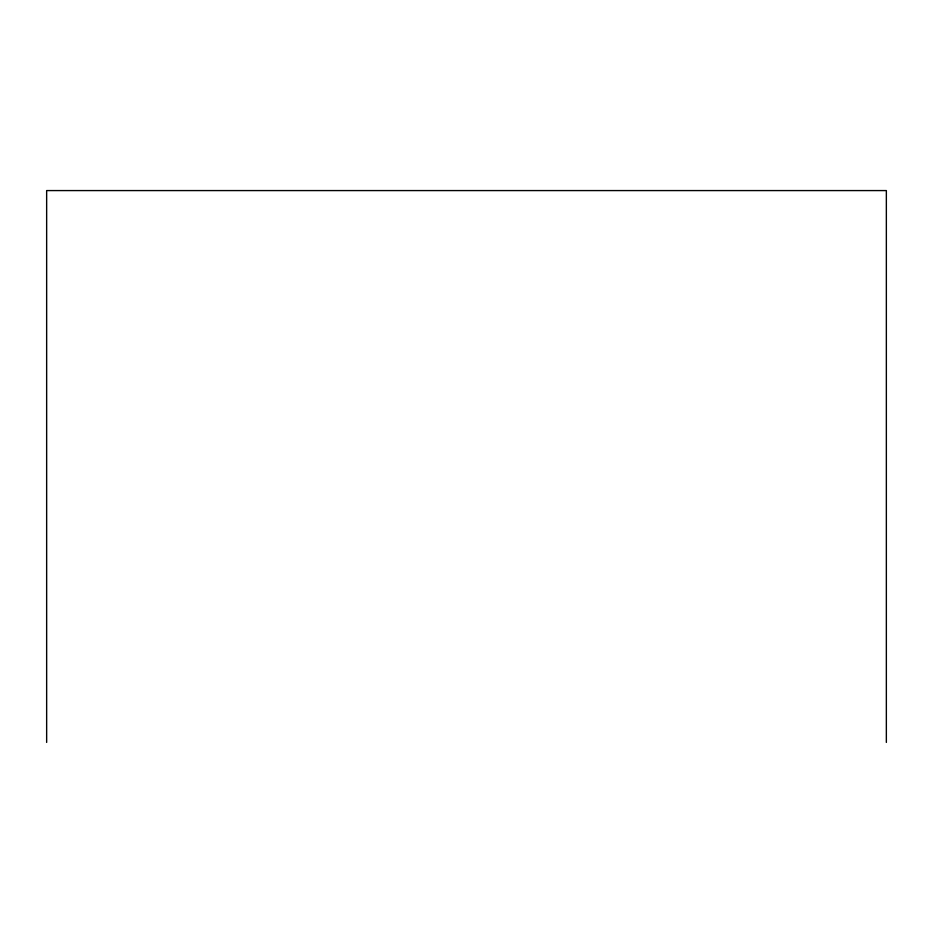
<?xml version="1.0" encoding="UTF-8"?>
<svg xmlns="http://www.w3.org/2000/svg" width="933" height="933" viewBox="0 0 933 933"><rect width="100%" height="100%" fill="white"/><g stroke="black" fill="none" stroke-linecap="round" stroke-linejoin="round"><path stroke-width="1.4" d="M886.35 742.423L886.35 190.577L46.65 190.577L46.65 742.423"/></g></svg>
